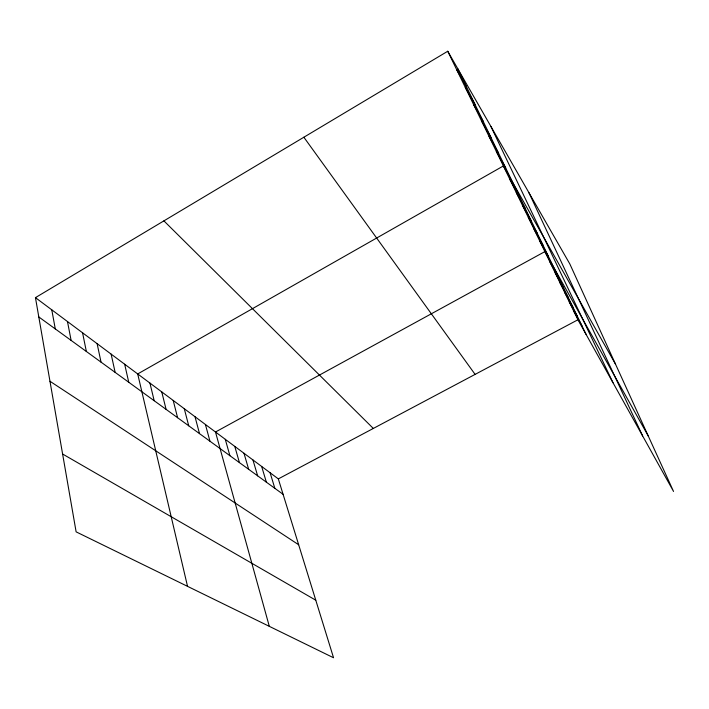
<?xml version="1.0" encoding="UTF-8"?>
<svg xmlns="http://www.w3.org/2000/svg" width="709" height="709" viewBox="0 0 709 709"><rect width="100%" height="100%" fill="white"/><g stroke="black" fill="none" stroke-linecap="round" stroke-linejoin="round"><path stroke-width="1.06" d="M35.45 297.638L278.327 478.894L333.549 657.757L76.12 531.856L35.45 297.638L447.751 51.243L569.823 263.943L673.55 491.452L577.941 319.768L447.751 51.243M278.327 478.894L577.941 319.768M62.596 454.008L315.78 600.204M49.967 381.265L298.657 544.751M38.8 316.95L283.086 494.306M163.903 220.871L373.315 428.449M303.86 137.227L475.101 374.387M456.711 69.721L466.557 86.923M465.299 87.429L475.057 104.524M473.532 104.418L483.21 121.407M481.438 120.725L491.036 137.59M489.033 136.394L498.542 153.144M496.335 151.46L505.756 168.086M615.572 364.275L503.363 165.959L137.697 373.944L187.53 586.343M509.939 179.51L519.183 195.888M516.276 192.591L525.44 208.836M522.4 205.211L531.475 221.332M528.311 217.406L537.307 233.394M534.019 229.193L542.934 245.048M539.549 240.581L548.376 256.312M648.31 436.088L544.893 251.606L215.492 432.003L269.305 626.339M550.06 262.277L558.727 277.742M555.076 272.611L563.655 287.951M559.933 282.634L568.432 297.842M564.639 292.338L573.058 307.422M569.203 301.759L577.543 316.71M573.634 310.897L581.903 325.723M457.677 68.543L586.121 334.471M490.92 126.45L612.984 382.709M528.843 192.529L642.638 435.946M270.102 472.752L274.844 488.324M261.648 466.442L266.371 482.173M252.945 459.946L257.651 475.845M243.993 453.273L248.673 469.323M234.776 446.386L239.429 462.614M225.276 439.305L229.902 455.692M205.415 424.478L209.961 441.22M195.01 416.715L199.513 433.633M184.278 408.703L188.727 425.808M173.2 400.434L177.596 417.716M161.758 391.9L166.092 409.368M149.927 383.073L154.19 400.727M124.66 364.213L128.754 382.257M111.136 354.119L115.142 372.376M97.124 343.661L101.024 362.122M82.572 332.805L86.356 351.478M67.47 321.531L71.122 340.417M51.775 309.815L55.284 328.914"/></g></svg>
